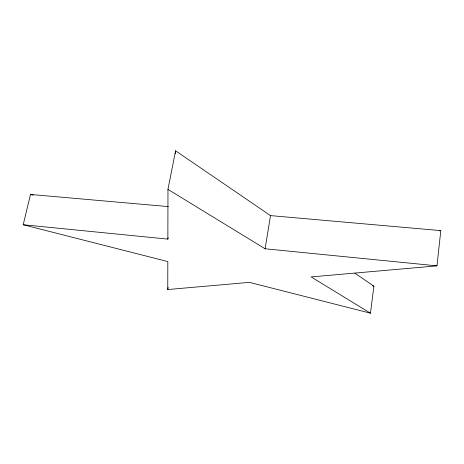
<?xml version="1.0" encoding="UTF-8"?>
<svg xmlns="http://www.w3.org/2000/svg" width="464" height="464" viewBox="0 0 464 464"><rect width="100%" height="100%" fill="white"/><g stroke="black" fill="none" stroke-linecap="round" stroke-linejoin="round"><path stroke-width="0.7" d="M354.873 273.203L373.897 286.189L370.463 313.194L249.4 282.361L167.765 289.542L167.823 261.58L23.2 224.75L30.508 194.457L168.31 206.602M23.2 224.75L167.864 239.117L167.962 189.387L175.578 150.806L270.506 215.609L440.8 230.62L436.989 265.855L311.141 276.927L370.463 313.194M175.502 153.694L175.578 150.806M436.989 265.855L265.101 248.779L270.506 215.609M167.765 289.542L168.165 287.454M167.864 239.117L168.142 237.696M439.367 230.799L440.8 230.62M30.508 194.457L33.298 195.199M372.499 285.818L373.897 286.189M167.962 189.387L265.101 248.779"/></g></svg>
